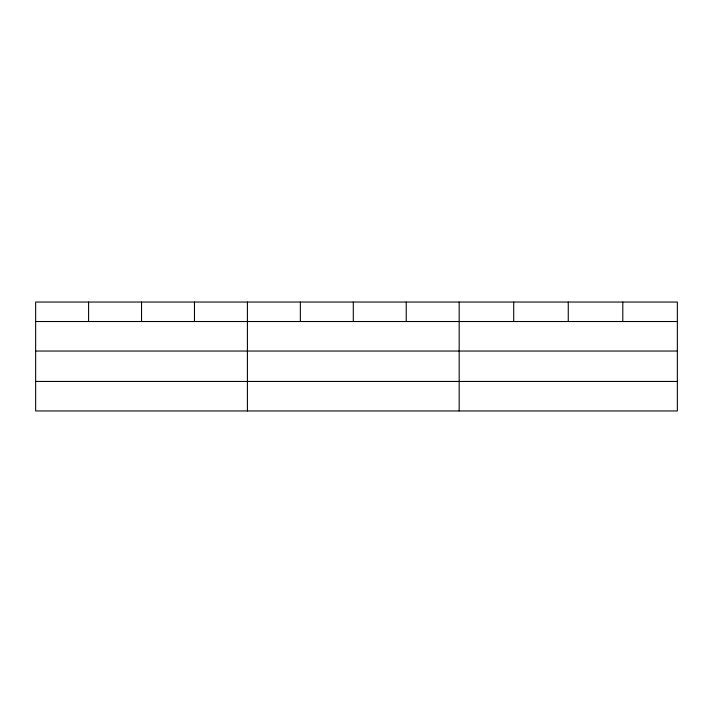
<?xml version="1.0" encoding="UTF-8"?>
<svg xmlns="http://www.w3.org/2000/svg" width="713" height="713" viewBox="0 0 713 713"><rect width="100%" height="100%" fill="white"/><g stroke="black" fill="none" stroke-linecap="round" stroke-linejoin="round"><path stroke-width="1.07" d="M677.35 351.037L677.35 302.045L35.65 302.045L35.65 410.955L677.35 410.955L677.35 351.037L35.65 351.037M35.65 321.518L677.35 321.518M35.65 381.446L677.35 381.446M622.805 302.045L622.805 321.518M568.261 302.045L568.261 321.518M513.716 302.045L513.716 321.518M459.172 302.045L459.172 410.955M406.232 302.045L406.232 321.518M353.291 302.045L353.291 321.518M300.351 302.045L300.351 321.518M247.411 302.045L247.411 410.955M194.471 302.045L194.471 321.518M141.531 302.045L141.531 321.518M88.59 302.045L88.59 321.518"/></g></svg>
